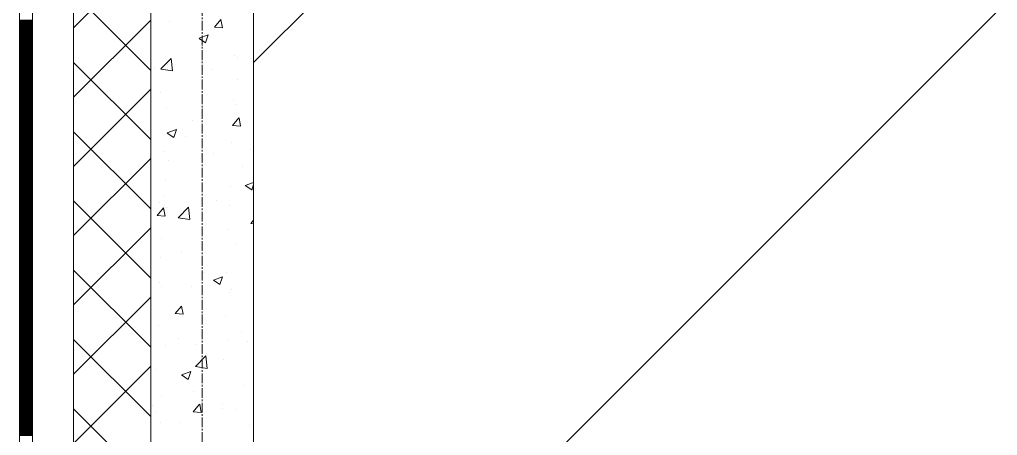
# Model space of a CAD drawing. Header units: millimetres. Extents: x 538266 to 1167394, y 114608 to 637157.
# Drawn here: x 828883 to 830785, y 177993 to 178802 of the extents above; entities that cross this region are included whole.
import ezdxf
from ezdxf.enums import TextEntityAlignment as Align

# ---------------------------------------------------------------- set-up
doc = ezdxf.new("R2010")
doc.units = ezdxf.units.MM
doc.linetypes.add('CENTER2', pattern=[28.575, 19.05, -3.175, 3.175, -3.175])
doc.linetypes.add('DASHED', pattern=[19.05, 12.7, -6.35])
doc.layers.get('Defpoints').update_dxf_attribs({"color": 140})
doc.layers.add('АР_Делит', color=120, linetype='Continuous', lineweight=0, plot=False)
for name, color, linetype, lineweight in [('АР_Стены ПЕНОблок', 52, 'Continuous', 20), ('АР_Тонкая', 254, 'Continuous', 5), ('АР_Утеплитель', 31, 'Continuous', 0), ('АР_Штриховка', 8, 'Continuous', 0)]:
    doc.layers.add(name, color=color, linetype=linetype, lineweight=lineweight)
doc.layers.add('РД_Оси_100', color=7, linetype='Continuous', lineweight=0, true_color=0x525252)
doc.layers.add('ФВ-5', color=7, linetype='Continuous')
doc.styles.add('style1', font='ARIALN.TTF')

# ---------------------------------------------------------------- blocks, each defined once
blk = doc.blocks.new('2_этаж')
at = {"layer": 'АР_Стены ПЕНОблок', "color": 18, "linetype": 'Continuous', "lineweight": 20, "true_color": 0x000000}
for p, q in [((672773.6, 213213.2), (672773.6, 137013.2)), ((672973.6, 137013.2), (672973.6, 213213.2))]:
    blk.add_line(p, q, dxfattribs=at)
at = {"layer": 'АР_Тонкая', "color": 18, "linetype": 'Continuous', "lineweight": 5, "true_color": 0x000000}
for p, q in [((672518.6, 213213.2), (672518.6, 137013.2)), ((672543.6, 213213.2), (672543.6, 137013.2)), ((672543.6, 137013.2), (672543.6, 213213.2)), ((672623.6, 137013.2), (672623.6, 213213.2))]:
    blk.add_line(p, q, dxfattribs=at)
at = {"layer": 'АР_Утеплитель', "color": 18, "linetype": 'Continuous', "lineweight": 0, "true_color": 0x000000}
for p, q in [((672623.6, 213213.2), (672623.6, 137013.2)), ((672773.6, 137013.2), (672773.6, 213213.2))]:
    blk.add_line(p, q, dxfattribs=at)
at = {"layer": 'АР_Штриховка', "color": 18, "linetype": 'Continuous', "lineweight": 0, "true_color": 0x000000}
for p, q in [((672623.6, 178785.6), (672773.6, 178935.6)), ((672773.6, 178703.1), (672623.6, 178853.1)), ((672518.6, 178801), (672543.6, 178801)), ((672518.6, 178800), (672543.6, 178800)), ((672518.6, 178799), (672543.6, 178799)), ((672518.6, 178798), (672543.6, 178798)), ((672623.6, 178650.9), (672773.6, 178800.9)), ((672809.9, 178798.5), (672809.9, 178798.5)), ((672897.7, 178787.1), (672910, 178801.7)), ((672913.1, 178785.9), (672910.2, 178801.8)), ((672518.6, 178797), (672543.6, 178797)), ((672518.6, 178796), (672543.6, 178796)), ((672518.6, 178795), (672543.6, 178795)), ((672518.6, 178794), (672543.6, 178794)), ((672518.6, 178793), (672543.6, 178793)), ((672518.6, 178792), (672543.6, 178792)), ((672518.6, 178791), (672543.6, 178791)), ((672518.6, 178790), (672543.6, 178790)), ((672518.6, 178789), (672543.6, 178789)), ((672518.6, 178788), (672543.6, 178788)), ((672518.6, 178787), (672543.6, 178787)), ((672518.6, 178786), (672543.6, 178786)), ((672518.6, 178785), (672543.6, 178785)), ((672518.6, 178784), (672543.6, 178784)), ((672518.6, 178783), (672543.6, 178783)), ((672518.6, 178782), (672543.6, 178782)), ((672518.6, 178781), (672543.6, 178781)), ((672518.6, 178780), (672543.6, 178780)), ((672518.6, 178779), (672543.6, 178779)), ((672897.7, 178787.1), (672912.9, 178785.8)), ((672518.6, 178778), (672543.6, 178778)), ((672518.6, 178777), (672543.6, 178777)), ((672518.6, 178776), (672543.6, 178776)), ((672518.6, 178775), (672543.6, 178775)), ((672518.6, 178774), (672543.6, 178774)), ((672518.6, 178773), (672543.6, 178773)), ((672518.6, 178772), (672543.6, 178772)), ((672518.6, 178771), (672543.6, 178771)), ((672518.6, 178770), (672543.6, 178770)), ((672518.6, 178769), (672543.6, 178769)), ((672518.6, 178768), (672543.6, 178768)), ((672518.6, 178767), (672543.6, 178767)), ((672518.6, 178766), (672543.6, 178766)), ((672518.6, 178765), (672543.6, 178765)), ((672518.6, 178764), (672543.6, 178764)), ((672518.6, 178763), (672543.6, 178763)), ((672518.6, 178762), (672543.6, 178762)), ((672518.6, 178761), (672543.6, 178761)), ((672518.6, 178760), (672543.6, 178760)), ((672867.6, 178765.5), (672885.4, 178772.3)), ((672867.6, 178765.3), (672880.2, 178756.8)), ((672880.2, 178756.8), (672885.4, 178772.1)), ((672518.6, 178759), (672543.6, 178759)), ((672518.6, 178758), (672543.6, 178758)), ((672518.6, 178757), (672543.6, 178757)), ((672518.6, 178756), (672543.6, 178756)), ((672518.6, 178755), (672543.6, 178755)), ((672518.6, 178754), (672543.6, 178754)), ((672518.6, 178753), (672543.6, 178753)), ((672518.6, 178752), (672543.6, 178752)), ((672518.6, 178751), (672543.6, 178751)), ((672518.6, 178750), (672543.6, 178750)), ((672518.6, 178749), (672543.6, 178749)), ((672518.6, 178748), (672543.6, 178748)), ((672518.6, 178747), (672543.6, 178747)), ((672518.6, 178746), (672543.6, 178746)), ((672518.6, 178745), (672543.6, 178745)), ((672518.6, 178744), (672543.6, 178744)), ((672518.6, 178743), (672543.6, 178743)), ((672518.6, 178742), (672543.6, 178742)), ((672518.6, 178741), (672543.6, 178741)), ((672518.6, 178740), (672543.6, 178740)), ((672518.6, 178739), (672543.6, 178739)), ((672518.6, 178738), (672543.6, 178738)), ((672518.6, 178737), (672543.6, 178737)), ((672518.6, 178736), (672543.6, 178736)), ((672518.6, 178735), (672543.6, 178735)), ((672518.6, 178734), (672543.6, 178734)), ((672518.6, 178733), (672543.6, 178733)), ((672518.6, 178732), (672543.6, 178732)), ((672518.6, 178731), (672543.6, 178731)), ((672518.6, 178730), (672543.6, 178730)), ((672518.6, 178729), (672543.6, 178729)), ((672518.6, 178728), (672543.6, 178728)), ((672518.6, 178727), (672543.6, 178727)), ((672518.6, 178726), (672543.6, 178726)), ((672518.6, 178725), (672543.6, 178725)), ((672518.6, 178724), (672543.6, 178724)), ((672518.6, 178723), (672543.6, 178723)), ((672518.6, 178722), (672543.6, 178722)), ((672793.5, 178705.7), (672813.3, 178726.4)), ((672816.1, 178702.2), (672813.3, 178726.4)), ((672937.3, 178731.8), (672937.3, 178731.8)), ((672941.7, 178728.7), (672941.7, 178728.7)), ((672518.6, 178721), (672543.6, 178721)), ((672518.6, 178720), (672543.6, 178720)), ((672518.6, 178719), (672543.6, 178719)), ((672518.6, 178718), (672543.6, 178718)), ((672518.6, 178717), (672543.6, 178717)), ((672518.6, 178716), (672543.6, 178716)), ((672518.6, 178715), (672543.6, 178715)), ((672518.6, 178714), (672543.6, 178714)), ((672518.6, 178713), (672543.6, 178713)), ((672518.6, 178712), (672543.6, 178712)), ((672518.6, 178711), (672543.6, 178711)), ((672518.6, 178710), (672543.6, 178710)), ((672518.6, 178709), (672543.6, 178709)), ((672518.6, 178708), (672543.6, 178708)), ((672518.6, 178707), (672543.6, 178707)), ((672518.6, 178706), (672543.6, 178706)), ((672518.6, 178705), (672543.6, 178705)), ((672518.6, 178704), (672543.6, 178704)), ((672518.6, 178703), (672543.6, 178703)), ((672773.6, 178568.4), (672623.6, 178718.4)), ((672781.3, 178707.6), (672781.3, 178707.6)), ((672793.5, 178705.6), (672816.1, 178702.1)), ((672806.9, 178713.9), (672806.9, 178713.9)), ((672891.1, 178704.8), (672891.1, 178704.8)), ((672518.6, 178702), (672543.6, 178702)), ((672518.6, 178701), (672543.6, 178701)), ((672518.6, 178700), (672543.6, 178700)), ((672518.6, 178699), (672543.6, 178699)), ((672518.6, 178698), (672543.6, 178698)), ((672518.6, 178697), (672543.6, 178697)), ((672518.6, 178696), (672543.6, 178696)), ((672518.6, 178695), (672543.6, 178695)), ((672518.6, 178694), (672543.6, 178694)), ((672518.6, 178693), (672543.6, 178693)), ((672518.6, 178692), (672543.6, 178692)), ((672518.6, 178691), (672543.6, 178691)), ((672518.6, 178690), (672543.6, 178690)), ((672518.6, 178689), (672543.6, 178689)), ((672518.6, 178688), (672543.6, 178688)), ((672518.6, 178687), (672543.6, 178687)), ((672518.6, 178686), (672543.6, 178686)), ((672518.6, 178685), (672543.6, 178685)), ((672518.6, 178684), (672543.6, 178684)), ((672941.7, 178685.9), (672941.7, 178685.9)), ((672518.6, 178683), (672543.6, 178683)), ((672518.6, 178682), (672543.6, 178682)), ((672518.6, 178681), (672543.6, 178681)), ((672518.6, 178680), (672543.6, 178680)), ((672518.6, 178679), (672543.6, 178679)), ((672518.6, 178678), (672543.6, 178678)), ((672518.6, 178677), (672543.6, 178677)), ((672518.6, 178676), (672543.6, 178676)), ((672518.6, 178675), (672543.6, 178675)), ((672518.6, 178674), (672543.6, 178674)), ((672518.6, 178673), (672543.6, 178673)), ((672518.6, 178672), (672543.6, 178672)), ((672518.6, 178671), (672543.6, 178671)), ((672518.6, 178670), (672543.6, 178670)), ((672518.6, 178669), (672543.6, 178669)), ((672518.6, 178668), (672543.6, 178668)), ((672518.6, 178667), (672543.6, 178667)), ((672518.6, 178666), (672543.6, 178666)), ((672518.6, 178665), (672543.6, 178665)), ((672623.6, 178516.2), (672773.6, 178666.2)), ((672518.6, 178664), (672543.6, 178664)), ((672518.6, 178663), (672543.6, 178663)), ((672518.6, 178662), (672543.6, 178662)), ((672518.6, 178661), (672543.6, 178661)), ((672518.6, 178660), (672543.6, 178660)), ((672518.6, 178659), (672543.6, 178659)), ((672518.6, 178658), (672543.6, 178658)), ((672518.6, 178657), (672543.6, 178657)), ((672518.6, 178656), (672543.6, 178656)), ((672518.6, 178655), (672543.6, 178655)), ((672518.6, 178654), (672543.6, 178654)), ((672518.6, 178653), (672543.6, 178653)), ((672518.6, 178652), (672543.6, 178652)), ((672518.6, 178651), (672543.6, 178651)), ((672518.6, 178650), (672543.6, 178650)), ((672518.6, 178649), (672543.6, 178649)), ((672518.6, 178648), (672543.6, 178648)), ((672518.6, 178647), (672543.6, 178647)), ((672518.6, 178646), (672543.6, 178646)), ((672793.6, 178660.5), (672793.6, 178660.5)), ((672934.2, 178647.3), (672934.2, 178647.3)), ((672518.6, 178645), (672543.6, 178645)), ((672518.6, 178644), (672543.6, 178644)), ((672518.6, 178643), (672543.6, 178643)), ((672518.6, 178642), (672543.6, 178642)), ((672518.6, 178641), (672543.6, 178641)), ((672518.6, 178640), (672543.6, 178640)), ((672518.6, 178639), (672543.6, 178639)), ((672518.6, 178638), (672543.6, 178638)), ((672518.6, 178637), (672543.6, 178637)), ((672518.6, 178636), (672543.6, 178636)), ((672518.6, 178635), (672543.6, 178635)), ((672518.6, 178634), (672543.6, 178634)), ((672518.6, 178633), (672543.6, 178633)), ((672518.6, 178632), (672543.6, 178632)), ((672518.6, 178631), (672543.6, 178631)), ((672518.6, 178630), (672543.6, 178630)), ((672518.6, 178629), (672543.6, 178629)), ((672518.6, 178628), (672543.6, 178628)), ((672518.6, 178627), (672543.6, 178627)), ((672803.8, 178629.4), (672803.8, 178629.4)), ((672874.9, 178628.5), (672874.9, 178628.5)), ((672938.5, 178636.9), (672938.5, 178636.9)), ((672518.6, 178626), (672543.6, 178626)), ((672518.6, 178625), (672543.6, 178625)), ((672518.6, 178624), (672543.6, 178624)), ((672518.6, 178623), (672543.6, 178623)), ((672518.6, 178622), (672543.6, 178622)), ((672518.6, 178621), (672543.6, 178621)), ((672518.6, 178620), (672543.6, 178620)), ((672518.6, 178619), (672543.6, 178619)), ((672518.6, 178618), (672543.6, 178618)), ((672518.6, 178617), (672543.6, 178617)), ((672518.6, 178616), (672543.6, 178616)), ((672518.6, 178615), (672543.6, 178615)), ((672518.6, 178614), (672543.6, 178614)), ((672518.6, 178613), (672543.6, 178613)), ((672518.6, 178612), (672543.6, 178612)), ((672518.6, 178611), (672543.6, 178611)), ((672518.6, 178610), (672543.6, 178610)), ((672518.6, 178609), (672543.6, 178609)), ((672518.6, 178608), (672543.6, 178608)), ((672933, 178596.1), (672945.2, 178610.7)), ((672948.4, 178594.8), (672945.5, 178610.7)), ((672518.6, 178607), (672543.6, 178607)), ((672518.6, 178606), (672543.6, 178606)), ((672518.6, 178605), (672543.6, 178605)), ((672518.6, 178604), (672543.6, 178604)), ((672518.6, 178603), (672543.6, 178603)), ((672518.6, 178602), (672543.6, 178602)), ((672518.6, 178601), (672543.6, 178601)), ((672518.6, 178600), (672543.6, 178600)), ((672518.6, 178599), (672543.6, 178599)), ((672518.6, 178598), (672543.6, 178598)), ((672518.6, 178597), (672543.6, 178597)), ((672518.6, 178596), (672543.6, 178596)), ((672518.6, 178595), (672543.6, 178595)), ((672518.6, 178594), (672543.6, 178594)), ((672518.6, 178593), (672543.6, 178593)), ((672518.6, 178592), (672543.6, 178592)), ((672518.6, 178591), (672543.6, 178591)), ((672518.6, 178590), (672543.6, 178590)), ((672518.6, 178589), (672543.6, 178589)), ((672805.8, 178581.3), (672823.6, 178588.1)), ((672854.4, 178604.7), (672854.4, 178604.7)), ((672933, 178596.1), (672948.2, 178594.8)), ((672518.6, 178588), (672543.6, 178588)), ((672518.6, 178587), (672543.6, 178587)), ((672518.6, 178586), (672543.6, 178586)), ((672518.6, 178585), (672543.6, 178585)), ((672518.6, 178584), (672543.6, 178584)), ((672518.6, 178583), (672543.6, 178583)), ((672518.6, 178582), (672543.6, 178582)), ((672518.6, 178581), (672543.6, 178581)), ((672518.6, 178580), (672543.6, 178580)), ((672518.6, 178579), (672543.6, 178579)), ((672518.6, 178578), (672543.6, 178578)), ((672518.6, 178577), (672543.6, 178577)), ((672518.6, 178576), (672543.6, 178576)), ((672518.6, 178575), (672543.6, 178575)), ((672518.6, 178574), (672543.6, 178574)), ((672518.6, 178573), (672543.6, 178573)), ((672518.6, 178572), (672543.6, 178572)), ((672518.6, 178571), (672543.6, 178571)), ((672518.6, 178570), (672543.6, 178570)), ((672773.6, 178433.7), (672623.6, 178583.7)), ((672805.8, 178581.1), (672818.4, 178572.6)), ((672818.4, 178572.6), (672823.6, 178588)), ((672841.6, 178575), (672841.6, 178575)), ((672518.6, 178569), (672543.6, 178569)), ((672518.6, 178568), (672543.6, 178568)), ((672518.6, 178567), (672543.6, 178567)), ((672518.6, 178566), (672543.6, 178566)), ((672518.6, 178565), (672543.6, 178565)), ((672518.6, 178564), (672543.6, 178564)), ((672518.6, 178563), (672543.6, 178563)), ((672518.6, 178562), (672543.6, 178562)), ((672518.6, 178561), (672543.6, 178561)), ((672518.6, 178560), (672543.6, 178560)), ((672518.6, 178559), (672543.6, 178559)), ((672518.6, 178558), (672543.6, 178558)), ((672518.6, 178557), (672543.6, 178557)), ((672518.6, 178556), (672543.6, 178556)), ((672518.6, 178555), (672543.6, 178555)), ((672518.6, 178554), (672543.6, 178554)), ((672518.6, 178553), (672543.6, 178553)), ((672518.6, 178552), (672543.6, 178552)), ((672518.6, 178551), (672543.6, 178551)), ((672931.1, 178562.7), (672931.1, 178562.7)), ((672518.6, 178550), (672543.6, 178550)), ((672518.6, 178549), (672543.6, 178549)), ((672518.6, 178548), (672543.6, 178548)), ((672518.6, 178547), (672543.6, 178547)), ((672518.6, 178546), (672543.6, 178546)), ((672518.6, 178545), (672543.6, 178545)), ((672518.6, 178544), (672543.6, 178544)), ((672518.6, 178543), (672543.6, 178543)), ((672518.6, 178542), (672543.6, 178542)), ((672518.6, 178541), (672543.6, 178541)), ((672518.6, 178540), (672543.6, 178540)), ((672518.6, 178539), (672543.6, 178539)), ((672518.6, 178538), (672543.6, 178538)), ((672518.6, 178537), (672543.6, 178537)), ((672518.6, 178536), (672543.6, 178536)), ((672518.6, 178535), (672543.6, 178535)), ((672518.6, 178534), (672543.6, 178534)), ((672518.6, 178533), (672543.6, 178533)), ((672518.6, 178532), (672543.6, 178532)), ((672518.6, 178531), (672543.6, 178531)), ((672623.6, 178381.5), (672773.6, 178531.5)), ((672800.7, 178544.8), (672800.7, 178544.8)), ((672871.7, 178536.7), (672871.7, 178536.7)), ((672895.2, 178540.9), (672895.2, 178540.9)), ((672967.9, 178549.4), (672967.9, 178549.4)), ((672518.6, 178530), (672543.6, 178530)), ((672518.6, 178529), (672543.6, 178529)), ((672518.6, 178528), (672543.6, 178528)), ((672518.6, 178527), (672543.6, 178527)), ((672518.6, 178526), (672543.6, 178526)), ((672518.6, 178525), (672543.6, 178525)), ((672518.6, 178524), (672543.6, 178524)), ((672518.6, 178523), (672543.6, 178523)), ((672518.6, 178522), (672543.6, 178522)), ((672518.6, 178521), (672543.6, 178521)), ((672518.6, 178520), (672543.6, 178520)), ((672518.6, 178519), (672543.6, 178519)), ((672518.6, 178518), (672543.6, 178518)), ((672518.6, 178517), (672543.6, 178517)), ((672518.6, 178516), (672543.6, 178516)), ((672518.6, 178515), (672543.6, 178515)), ((672518.6, 178514), (672543.6, 178514)), ((672518.6, 178513), (672543.6, 178513)), ((672518.6, 178512), (672543.6, 178512)), ((672808.1, 178528.3), (672808.1, 178528.3)), ((672951.4, 178515.8), (672951.4, 178515.8)), ((672518.6, 178511), (672543.6, 178511)), ((672518.6, 178510), (672543.6, 178510)), ((672518.6, 178509), (672543.6, 178509)), ((672518.6, 178508), (672543.6, 178508)), ((672518.6, 178507), (672543.6, 178507)), ((672518.6, 178506), (672543.6, 178506)), ((672518.6, 178505), (672543.6, 178505)), ((672518.6, 178504), (672543.6, 178504)), ((672518.6, 178503), (672543.6, 178503)), ((672518.6, 178502), (672543.6, 178502)), ((672518.6, 178501), (672543.6, 178501)), ((672518.6, 178500), (672543.6, 178500)), ((672518.6, 178499), (672543.6, 178499)), ((672518.6, 178498), (672543.6, 178498)), ((672518.6, 178497), (672543.6, 178497)), ((672518.6, 178496), (672543.6, 178496)), ((672518.6, 178495), (672543.6, 178495)), ((672518.6, 178494), (672543.6, 178494)), ((672518.6, 178493), (672543.6, 178493)), ((672518.6, 178492), (672543.6, 178492)), ((672518.6, 178491), (672543.6, 178491)), ((672518.6, 178490), (672543.6, 178490)), ((672518.6, 178489), (672543.6, 178489)), ((672518.6, 178488), (672543.6, 178488)), ((672518.6, 178487), (672543.6, 178487)), ((672518.6, 178486), (672543.6, 178486)), ((672518.6, 178485), (672543.6, 178485)), ((672518.6, 178484), (672543.6, 178484)), ((672518.6, 178483), (672543.6, 178483)), ((672518.6, 178482), (672543.6, 178482)), ((672518.6, 178481), (672543.6, 178481)), ((672518.6, 178480), (672543.6, 178480)), ((672518.6, 178479), (672543.6, 178479)), ((672518.6, 178478), (672543.6, 178478)), ((672518.6, 178477), (672543.6, 178477)), ((672518.6, 178476), (672543.6, 178476)), ((672518.6, 178475), (672543.6, 178475)), ((672518.6, 178474), (672543.6, 178474)), ((672803.3, 178490.4), (672803.3, 178490.4)), ((672928, 178478.1), (672928, 178478.1)), ((672957.4, 178478.9), (672970, 178470.4)), ((672957.5, 178479), (672973.6, 178485.2)), ((672970, 178470.3), (672973.6, 178480.9)), ((672518.6, 178473), (672543.6, 178473)), ((672518.6, 178472), (672543.6, 178472)), ((672518.6, 178471), (672543.6, 178471)), ((672518.6, 178470), (672543.6, 178470)), ((672518.6, 178469), (672543.6, 178469)), ((672518.6, 178468), (672543.6, 178468)), ((672518.6, 178467), (672543.6, 178467)), ((672518.6, 178466), (672543.6, 178466)), ((672518.6, 178465), (672543.6, 178465)), ((672518.6, 178464), (672543.6, 178464)), ((672518.6, 178463), (672543.6, 178463)), ((672518.6, 178462), (672543.6, 178462)), ((672518.6, 178461), (672543.6, 178461)), ((672518.6, 178460), (672543.6, 178460)), ((672518.6, 178459), (672543.6, 178459)), ((672518.6, 178458), (672543.6, 178458)), ((672518.6, 178457), (672543.6, 178457)), ((672518.6, 178456), (672543.6, 178456)), ((672518.6, 178455), (672543.6, 178455)), ((672797.6, 178460.3), (672797.6, 178460.3)), ((672518.6, 178454), (672543.6, 178454)), ((672518.6, 178453), (672543.6, 178453)), ((672518.6, 178452), (672543.6, 178452)), ((672518.6, 178451), (672543.6, 178451)), ((672518.6, 178450), (672543.6, 178450)), ((672518.6, 178449), (672543.6, 178449)), ((672518.6, 178448), (672543.6, 178448)), ((672518.6, 178447), (672543.6, 178447)), ((672518.6, 178446), (672543.6, 178446)), ((672518.6, 178445), (672543.6, 178445)), ((672518.6, 178444), (672543.6, 178444)), ((672518.6, 178443), (672543.6, 178443)), ((672518.6, 178442), (672543.6, 178442)), ((672518.6, 178441), (672543.6, 178441)), ((672518.6, 178440), (672543.6, 178440)), ((672518.6, 178439), (672543.6, 178439)), ((672518.6, 178438), (672543.6, 178438)), ((672518.6, 178437), (672543.6, 178437)), ((672518.6, 178436), (672543.6, 178436)), ((672773.6, 178299), (672623.6, 178449)), ((672791.1, 178445.9), (672791.1, 178445.9)), ((672804.9, 178436.5), (672804.9, 178436.5)), ((672827.2, 178416.3), (672846.9, 178436.9)), ((672849.8, 178412.8), (672847, 178436.9)), ((672901.1, 178449.2), (672901.1, 178449.2)), ((672926.7, 178440.2), (672926.7, 178440.2)), ((672518.6, 178435), (672543.6, 178435)), ((672518.6, 178434), (672543.6, 178434)), ((672518.6, 178433), (672543.6, 178433)), ((672518.6, 178432), (672543.6, 178432)), ((672518.6, 178431), (672543.6, 178431)), ((672518.6, 178430), (672543.6, 178430)), ((672518.6, 178429), (672543.6, 178429)), ((672518.6, 178428), (672543.6, 178428)), ((672518.6, 178427), (672543.6, 178427)), ((672518.6, 178426), (672543.6, 178426)), ((672518.6, 178425), (672543.6, 178425)), ((672518.6, 178424), (672543.6, 178424)), ((672518.6, 178423), (672543.6, 178423)), ((672518.6, 178422), (672543.6, 178422)), ((672518.6, 178421), (672543.6, 178421)), ((672518.6, 178420), (672543.6, 178420)), ((672518.6, 178419), (672543.6, 178419)), ((672518.6, 178418), (672543.6, 178418)), ((672518.6, 178417), (672543.6, 178417)), ((672786, 178421), (672798.3, 178435.6)), ((672786, 178421), (672801.2, 178419.6)), ((672801.5, 178419.7), (672798.5, 178435.6)), ((672518.6, 178416), (672543.6, 178416)), ((672518.6, 178415), (672543.6, 178415)), ((672518.6, 178414), (672543.6, 178414)), ((672518.6, 178413), (672543.6, 178413)), ((672518.6, 178412), (672543.6, 178412)), ((672518.6, 178411), (672543.6, 178411)), ((672518.6, 178410), (672543.6, 178410)), ((672518.6, 178409), (672543.6, 178409)), ((672518.6, 178408), (672543.6, 178408)), ((672518.6, 178407), (672543.6, 178407)), ((672518.6, 178406), (672543.6, 178406)), ((672518.6, 178405), (672543.6, 178405)), ((672518.6, 178404), (672543.6, 178404)), ((672518.6, 178403), (672543.6, 178403)), ((672518.6, 178402), (672543.6, 178402)), ((672518.6, 178401), (672543.6, 178401)), ((672518.6, 178400), (672543.6, 178400)), ((672518.6, 178399), (672543.6, 178399)), ((672518.6, 178398), (672543.6, 178398)), ((672827.2, 178416.2), (672849.8, 178412.7)), ((672968.2, 178405), (672973.6, 178411.4)), ((672968.2, 178405), (672973.6, 178404.6)), ((672518.6, 178397), (672543.6, 178397)), ((672518.6, 178396), (672543.6, 178396)), ((672518.6, 178395), (672543.6, 178395)), ((672518.6, 178394), (672543.6, 178394)), ((672518.6, 178393), (672543.6, 178393)), ((672518.6, 178392), (672543.6, 178392)), ((672518.6, 178391), (672543.6, 178391)), ((672518.6, 178390), (672543.6, 178390)), ((672518.6, 178389), (672543.6, 178389)), ((672518.6, 178388), (672543.6, 178388)), ((672518.6, 178387), (672543.6, 178387)), ((672518.6, 178386), (672543.6, 178386)), ((672518.6, 178385), (672543.6, 178385)), ((672518.6, 178384), (672543.6, 178384)), ((672518.6, 178383), (672543.6, 178383)), ((672518.6, 178382), (672543.6, 178382)), ((672518.6, 178381), (672543.6, 178381)), ((672518.6, 178380), (672543.6, 178380)), ((672518.6, 178379), (672543.6, 178379)), ((672623.6, 178246.8), (672773.6, 178396.8)), ((672924.9, 178393.6), (672924.9, 178393.6)), ((672518.6, 178378), (672543.6, 178378)), ((672518.6, 178377), (672543.6, 178377)), ((672518.6, 178376), (672543.6, 178376)), ((672518.6, 178375), (672543.6, 178375)), ((672518.6, 178374), (672543.6, 178374)), ((672518.6, 178373), (672543.6, 178373)), ((672518.6, 178372), (672543.6, 178372)), ((672518.6, 178371), (672543.6, 178371)), ((672518.6, 178370), (672543.6, 178370)), ((672518.6, 178369), (672543.6, 178369)), ((672518.6, 178368), (672543.6, 178368)), ((672518.6, 178367), (672543.6, 178367)), ((672518.6, 178366), (672543.6, 178366)), ((672518.6, 178365), (672543.6, 178365)), ((672518.6, 178364), (672543.6, 178364)), ((672518.6, 178363), (672543.6, 178363)), ((672518.6, 178362), (672543.6, 178362)), ((672518.6, 178361), (672543.6, 178361)), ((672518.6, 178360), (672543.6, 178360)), ((672794.5, 178375.7), (672794.5, 178375.7)), ((672941, 178364.2), (672941, 178364.2)), ((672518.6, 178359), (672543.6, 178359)), ((672518.6, 178358), (672543.6, 178358)), ((672518.6, 178357), (672543.6, 178357)), ((672518.6, 178356), (672543.6, 178356)), ((672518.6, 178355), (672543.6, 178355)), ((672518.6, 178354), (672543.6, 178354)), ((672518.6, 178353), (672543.6, 178353)), ((672518.6, 178352), (672543.6, 178352)), ((672518.6, 178351), (672543.6, 178351)), ((672518.6, 178350), (672543.6, 178350)), ((672518.6, 178349), (672543.6, 178349)), ((672518.6, 178348), (672543.6, 178348)), ((672518.6, 178347), (672543.6, 178347)), ((672518.6, 178346), (672543.6, 178346)), ((672518.6, 178345), (672543.6, 178345)), ((672518.6, 178344), (672543.6, 178344)), ((672518.6, 178343), (672543.6, 178343)), ((672518.6, 178342), (672543.6, 178342)), ((672518.6, 178341), (672543.6, 178341)), ((672834.2, 178349), (672834.2, 178349)), ((672518.6, 178340), (672543.6, 178340)), ((672518.6, 178339), (672543.6, 178339)), ((672518.6, 178338), (672543.6, 178338)), ((672518.6, 178337), (672543.6, 178337)), ((672518.6, 178336), (672543.6, 178336)), ((672518.6, 178335), (672543.6, 178335)), ((672518.6, 178334), (672543.6, 178334)), ((672518.6, 178333), (672543.6, 178333)), ((672518.6, 178332), (672543.6, 178332)), ((672518.6, 178331), (672543.6, 178331)), ((672518.6, 178330), (672543.6, 178330)), ((672518.6, 178329), (672543.6, 178329)), ((672518.6, 178328), (672543.6, 178328)), ((672518.6, 178327), (672543.6, 178327)), ((672518.6, 178326), (672543.6, 178326)), ((672518.6, 178325), (672543.6, 178325)), ((672518.6, 178324), (672543.6, 178324)), ((672518.6, 178323), (672543.6, 178323)), ((672518.6, 178322), (672543.6, 178322)), ((672792.8, 178338.8), (672792.8, 178338.8)), ((672518.6, 178321), (672543.6, 178321)), ((672518.6, 178320), (672543.6, 178320)), ((672518.6, 178319), (672543.6, 178319)), ((672518.6, 178318), (672543.6, 178318)), ((672518.6, 178317), (672543.6, 178317)), ((672518.6, 178316), (672543.6, 178316)), ((672518.6, 178315), (672543.6, 178315)), ((672518.6, 178314), (672543.6, 178314)), ((672518.6, 178313), (672543.6, 178313)), ((672518.6, 178312), (672543.6, 178312)), ((672518.6, 178311), (672543.6, 178311)), ((672518.6, 178310), (672543.6, 178310)), ((672518.6, 178309), (672543.6, 178309)), ((672518.6, 178308), (672543.6, 178308)), ((672518.6, 178307), (672543.6, 178307)), ((672518.6, 178306), (672543.6, 178306)), ((672518.6, 178305), (672543.6, 178305)), ((672518.6, 178304), (672543.6, 178304)), ((672518.6, 178303), (672543.6, 178303)), ((672773.6, 178164.3), (672623.6, 178314.3)), ((672877.2, 178310.4), (672877.2, 178310.4)), ((672921.8, 178309), (672921.8, 178309)), ((672518.6, 178302), (672543.6, 178302)), ((672518.6, 178301), (672543.6, 178301)), ((672518.6, 178300), (672543.6, 178300)), ((672518.6, 178299), (672543.6, 178299)), ((672518.6, 178298), (672543.6, 178298)), ((672518.6, 178297), (672543.6, 178297)), ((672518.6, 178296), (672543.6, 178296)), ((672518.6, 178295), (672543.6, 178295)), ((672518.6, 178294), (672543.6, 178294)), ((672518.6, 178293), (672543.6, 178293)), ((672518.6, 178292), (672543.6, 178292)), ((672518.6, 178291), (672543.6, 178291)), ((672518.6, 178290), (672543.6, 178290)), ((672518.6, 178289), (672543.6, 178289)), ((672518.6, 178288), (672543.6, 178288)), ((672518.6, 178287), (672543.6, 178287)), ((672518.6, 178286), (672543.6, 178286)), ((672518.6, 178285), (672543.6, 178285)), ((672518.6, 178284), (672543.6, 178284)), ((672791.4, 178291.2), (672791.4, 178291.2)), ((672895.6, 178294.7), (672908.2, 178286.2)), ((672895.7, 178294.8), (672913.4, 178301.7)), ((672908.2, 178286.2), (672913.4, 178301.5)), ((672518.6, 178283), (672543.6, 178283)), ((672518.6, 178282), (672543.6, 178282)), ((672518.6, 178281), (672543.6, 178281)), ((672518.6, 178280), (672543.6, 178280)), ((672518.6, 178279), (672543.6, 178279)), ((672518.6, 178278), (672543.6, 178278)), ((672518.6, 178277), (672543.6, 178277)), ((672518.6, 178276), (672543.6, 178276)), ((672518.6, 178275), (672543.6, 178275)), ((672518.6, 178274), (672543.6, 178274)), ((672518.6, 178273), (672543.6, 178273)), ((672518.6, 178272), (672543.6, 178272)), ((672518.6, 178271), (672543.6, 178271)), ((672518.6, 178270), (672543.6, 178270)), ((672518.6, 178269), (672543.6, 178269)), ((672518.6, 178268), (672543.6, 178268)), ((672518.6, 178267), (672543.6, 178267)), ((672518.6, 178266), (672543.6, 178266)), ((672518.6, 178265), (672543.6, 178265)), ((672795.2, 178282), (672795.2, 178282)), ((672853.7, 178283), (672853.7, 178283)), ((672927.8, 178270), (672927.8, 178270)), ((672930.8, 178276.3), (672930.8, 178276.3)), ((672518.6, 178264), (672543.6, 178264)), ((672518.6, 178263), (672543.6, 178263)), ((672518.6, 178262), (672543.6, 178262)), ((672518.6, 178261), (672543.6, 178261)), ((672518.6, 178260), (672543.6, 178260)), ((672518.6, 178259), (672543.6, 178259)), ((672518.6, 178258), (672543.6, 178258)), ((672518.6, 178257), (672543.6, 178257)), ((672518.6, 178256), (672543.6, 178256)), ((672518.6, 178255), (672543.6, 178255)), ((672518.6, 178254), (672543.6, 178254)), ((672518.6, 178253), (672543.6, 178253)), ((672518.6, 178252), (672543.6, 178252)), ((672518.6, 178251), (672543.6, 178251)), ((672518.6, 178250), (672543.6, 178250)), ((672518.6, 178249), (672543.6, 178249)), ((672518.6, 178248), (672543.6, 178248)), ((672518.6, 178247), (672543.6, 178247)), ((672518.6, 178246), (672543.6, 178246)), ((672623.6, 178112.1), (672773.6, 178262.1)), ((672518.6, 178245), (672543.6, 178245)), ((672518.6, 178244), (672543.6, 178244)), ((672518.6, 178243), (672543.6, 178243)), ((672518.6, 178242), (672543.6, 178242)), ((672518.6, 178241), (672543.6, 178241)), ((672518.6, 178240), (672543.6, 178240)), ((672518.6, 178239), (672543.6, 178239)), ((672518.6, 178238), (672543.6, 178238)), ((672518.6, 178237), (672543.6, 178237)), ((672518.6, 178236), (672543.6, 178236)), ((672518.6, 178235), (672543.6, 178235)), ((672518.6, 178234), (672543.6, 178234)), ((672518.6, 178233), (672543.6, 178233)), ((672518.6, 178232), (672543.6, 178232)), ((672518.6, 178231), (672543.6, 178231)), ((672518.6, 178230), (672543.6, 178230)), ((672518.6, 178229), (672543.6, 178229)), ((672518.6, 178228), (672543.6, 178228)), ((672518.6, 178227), (672543.6, 178227)), ((672821.3, 178229.9), (672833.5, 178244.5)), ((672821.3, 178229.9), (672836.5, 178228.6)), ((672836.7, 178228.6), (672833.8, 178244.5)), ((672518.6, 178226), (672543.6, 178226)), ((672518.6, 178225), (672543.6, 178225)), ((672518.6, 178224), (672543.6, 178224)), ((672518.6, 178223), (672543.6, 178223)), ((672518.6, 178222), (672543.6, 178222)), ((672518.6, 178221), (672543.6, 178221)), ((672518.6, 178220), (672543.6, 178220)), ((672518.6, 178219), (672543.6, 178219)), ((672518.6, 178218), (672543.6, 178218)), ((672518.6, 178217), (672543.6, 178217)), ((672518.6, 178216), (672543.6, 178216)), ((672518.6, 178215), (672543.6, 178215)), ((672518.6, 178214), (672543.6, 178214)), ((672518.6, 178213), (672543.6, 178213)), ((672518.6, 178212), (672543.6, 178212)), ((672518.6, 178211), (672543.6, 178211)), ((672518.6, 178210), (672543.6, 178210)), ((672518.6, 178209), (672543.6, 178209)), ((672518.6, 178208), (672543.6, 178208)), ((672918.7, 178224.5), (672918.7, 178224.5)), ((672518.6, 178207), (672543.6, 178207)), ((672518.6, 178206), (672543.6, 178206)), ((672518.6, 178205), (672543.6, 178205)), ((672518.6, 178204), (672543.6, 178204)), ((672518.6, 178203), (672543.6, 178203)), ((672518.6, 178202), (672543.6, 178202)), ((672518.6, 178201), (672543.6, 178201)), ((672518.6, 178200), (672543.6, 178200)), ((672518.6, 178199), (672543.6, 178199)), ((672518.6, 178198), (672543.6, 178198)), ((672518.6, 178197), (672543.6, 178197)), ((672518.6, 178196), (672543.6, 178196)), ((672518.6, 178195), (672543.6, 178195)), ((672518.6, 178194), (672543.6, 178194)), ((672518.6, 178193), (672543.6, 178193)), ((672518.6, 178192), (672543.6, 178192)), ((672518.6, 178191), (672543.6, 178191)), ((672518.6, 178190), (672543.6, 178190)), ((672518.6, 178189), (672543.6, 178189)), ((672788.3, 178206.6), (672788.3, 178206.6)), ((672950.7, 178194.2), (672950.7, 178194.2)), ((672518.6, 178188), (672543.6, 178188)), ((672518.6, 178187), (672543.6, 178187)), ((672518.6, 178186), (672543.6, 178186)), ((672518.6, 178185), (672543.6, 178185)), ((672518.6, 178184), (672543.6, 178184)), ((672518.6, 178183), (672543.6, 178183)), ((672518.6, 178182), (672543.6, 178182)), ((672518.6, 178181), (672543.6, 178181)), ((672518.6, 178180), (672543.6, 178180)), ((672518.6, 178179), (672543.6, 178179)), ((672518.6, 178178), (672543.6, 178178)), ((672518.6, 178177), (672543.6, 178177)), ((672518.6, 178176), (672543.6, 178176)), ((672518.6, 178175), (672543.6, 178175)), ((672518.6, 178174), (672543.6, 178174)), ((672518.6, 178173), (672543.6, 178173)), ((672518.6, 178172), (672543.6, 178172)), ((672518.6, 178171), (672543.6, 178171)), ((672518.6, 178170), (672543.6, 178170)), ((672773.6, 178029.5), (672623.6, 178179.5)), ((672826.7, 178181.3), (672826.7, 178181.3)), ((672861, 178169.8), (672861, 178169.8)), ((672924.6, 178178.1), (672924.6, 178178.1)), ((672962.3, 178175.6), (672962.3, 178175.6)), ((672518.6, 178169), (672543.6, 178169)), ((672518.6, 178168), (672543.6, 178168)), ((672518.6, 178167), (672543.6, 178167)), ((672518.6, 178166), (672543.6, 178166)), ((672518.6, 178165), (672543.6, 178165)), ((672518.6, 178164), (672543.6, 178164)), ((672518.6, 178163), (672543.6, 178163)), ((672518.6, 178162), (672543.6, 178162)), ((672518.6, 178161), (672543.6, 178161)), ((672518.6, 178160), (672543.6, 178160)), ((672518.6, 178159), (672543.6, 178159)), ((672518.6, 178158), (672543.6, 178158)), ((672518.6, 178157), (672543.6, 178157)), ((672518.6, 178156), (672543.6, 178156)), ((672518.6, 178155), (672543.6, 178155)), ((672518.6, 178154), (672543.6, 178154)), ((672518.6, 178153), (672543.6, 178153)), ((672518.6, 178152), (672543.6, 178152)), ((672518.6, 178151), (672543.6, 178151)), ((672802.6, 178168.7), (672802.6, 178168.7)), ((672518.6, 178150), (672543.6, 178150)), ((672518.6, 178149), (672543.6, 178149)), ((672518.6, 178148), (672543.6, 178148)), ((672518.6, 178147), (672543.6, 178147)), ((672518.6, 178146), (672543.6, 178146)), ((672518.6, 178145), (672543.6, 178145)), ((672518.6, 178144), (672543.6, 178144)), ((672518.6, 178143), (672543.6, 178143)), ((672518.6, 178142), (672543.6, 178142)), ((672518.6, 178141), (672543.6, 178141)), ((672518.6, 178140), (672543.6, 178140)), ((672518.6, 178139), (672543.6, 178139)), ((672518.6, 178138), (672543.6, 178138)), ((672518.6, 178137), (672543.6, 178137)), ((672518.6, 178136), (672543.6, 178136)), ((672518.6, 178135), (672543.6, 178135)), ((672518.6, 178134), (672543.6, 178134)), ((672518.6, 178133), (672543.6, 178133)), ((672518.6, 178132), (672543.6, 178132)), ((672860.8, 178126.8), (672880.6, 178147.4)), ((672883.5, 178123.3), (672880.7, 178147.4)), ((672915.7, 178139.9), (672915.7, 178139.9)), ((672518.6, 178131), (672543.6, 178131)), ((672518.6, 178130), (672543.6, 178130)), ((672518.6, 178129), (672543.6, 178129)), ((672518.6, 178128), (672543.6, 178128)), ((672518.6, 178127), (672543.6, 178127)), ((672518.6, 178126), (672543.6, 178126)), ((672518.6, 178125), (672543.6, 178125)), ((672518.6, 178124), (672543.6, 178124)), ((672518.6, 178123), (672543.6, 178123)), ((672518.6, 178122), (672543.6, 178122)), ((672518.6, 178121), (672543.6, 178121)), ((672518.6, 178120), (672543.6, 178120)), ((672518.6, 178119), (672543.6, 178119)), ((672518.6, 178118), (672543.6, 178118)), ((672518.6, 178117), (672543.6, 178117)), ((672518.6, 178116), (672543.6, 178116)), ((672518.6, 178115), (672543.6, 178115)), ((672518.6, 178114), (672543.6, 178114)), ((672518.6, 178113), (672543.6, 178113)), ((672623.6, 177977.4), (672773.6, 178127.4)), ((672785.2, 178122), (672785.2, 178122)), ((672833.9, 178110.6), (672851.6, 178117.5)), ((672846.4, 178102), (672851.6, 178117.3)), ((672860.9, 178126.7), (672883.5, 178123.2)), ((672518.6, 178112), (672543.6, 178112)), ((672518.6, 178111), (672543.6, 178111)), ((672518.6, 178110), (672543.6, 178110)), ((672518.6, 178109), (672543.6, 178109)), ((672518.6, 178108), (672543.6, 178108)), ((672518.6, 178107), (672543.6, 178107)), ((672518.6, 178106), (672543.6, 178106)), ((672518.6, 178105), (672543.6, 178105)), ((672518.6, 178104), (672543.6, 178104)), ((672518.6, 178103), (672543.6, 178103)), ((672518.6, 178102), (672543.6, 178102)), ((672518.6, 178101), (672543.6, 178101)), ((672518.6, 178100), (672543.6, 178100)), ((672518.6, 178099), (672543.6, 178099)), ((672518.6, 178098), (672543.6, 178098)), ((672518.6, 178097), (672543.6, 178097)), ((672518.6, 178096), (672543.6, 178096)), ((672518.6, 178095), (672543.6, 178095)), ((672518.6, 178094), (672543.6, 178094)), ((672833.8, 178110.5), (672846.4, 178102)), ((672518.6, 178093), (672543.6, 178093)), ((672518.6, 178092), (672543.6, 178092)), ((672518.6, 178091), (672543.6, 178091)), ((672518.6, 178090), (672543.6, 178090)), ((672518.6, 178089), (672543.6, 178089)), ((672518.6, 178088), (672543.6, 178088)), ((672518.6, 178087), (672543.6, 178087)), ((672518.6, 178086), (672543.6, 178086)), ((672518.6, 178085), (672543.6, 178085)), ((672518.6, 178084), (672543.6, 178084)), ((672518.6, 178083), (672543.6, 178083)), ((672518.6, 178082), (672543.6, 178082)), ((672518.6, 178081), (672543.6, 178081)), ((672518.6, 178080), (672543.6, 178080)), ((672518.6, 178079), (672543.6, 178079)), ((672518.6, 178078), (672543.6, 178078)), ((672518.6, 178077), (672543.6, 178077)), ((672518.6, 178076), (672543.6, 178076)), ((672518.6, 178075), (672543.6, 178075)), ((672857.8, 178078), (672857.8, 178078)), ((672954, 178090.6), (672954, 178090.6)), ((672518.6, 178074), (672543.6, 178074)), ((672518.6, 178073), (672543.6, 178073)), ((672518.6, 178072), (672543.6, 178072)), ((672518.6, 178071), (672543.6, 178071)), ((672518.6, 178070), (672543.6, 178070)), ((672518.6, 178069), (672543.6, 178069)), ((672518.6, 178068), (672543.6, 178068)), ((672518.6, 178067), (672543.6, 178067)), ((672518.6, 178066), (672543.6, 178066)), ((672518.6, 178065), (672543.6, 178065)), ((672518.6, 178064), (672543.6, 178064)), ((672518.6, 178063), (672543.6, 178063)), ((672518.6, 178062), (672543.6, 178062)), ((672518.6, 178061), (672543.6, 178061)), ((672518.6, 178060), (672543.6, 178060)), ((672518.6, 178059), (672543.6, 178059)), ((672518.6, 178058), (672543.6, 178058)), ((672518.6, 178057), (672543.6, 178057)), ((672518.6, 178056), (672543.6, 178056)), ((672794.2, 178069.6), (672794.2, 178069.6)), ((672518.6, 178055), (672543.6, 178055)), ((672518.6, 178054), (672543.6, 178054)), ((672518.6, 178053), (672543.6, 178053)), ((672518.6, 178052), (672543.6, 178052)), ((672518.6, 178051), (672543.6, 178051)), ((672518.6, 178050), (672543.6, 178050)), ((672518.6, 178049), (672543.6, 178049)), ((672518.6, 178048), (672543.6, 178048)), ((672518.6, 178047), (672543.6, 178047)), ((672518.6, 178046), (672543.6, 178046)), ((672518.6, 178045), (672543.6, 178045)), ((672518.6, 178044), (672543.6, 178044)), ((672518.6, 178043), (672543.6, 178043)), ((672518.6, 178042), (672543.6, 178042)), ((672518.6, 178041), (672543.6, 178041)), ((672518.6, 178040), (672543.6, 178040)), ((672518.6, 178039), (672543.6, 178039)), ((672518.6, 178038), (672543.6, 178038)), ((672518.6, 178037), (672543.6, 178037)), ((672773.6, 177894.8), (672623.6, 178044.8)), ((672777.2, 178051.5), (672777.2, 178051.5)), ((672782.2, 178037.5), (672782.2, 178037.5)), ((672856.5, 178038.9), (672868.8, 178053.4)), ((672856.5, 178038.9), (672871.7, 178037.5)), ((672871.9, 178037.6), (672869, 178053.5)), ((672912.6, 178055.4), (672912.6, 178055.4)), ((672912.8, 178045.8), (672912.8, 178045.8)), ((672940.2, 178042.6), (672940.2, 178042.6)), ((672518.6, 178036), (672543.6, 178036)), ((672518.6, 178035), (672543.6, 178035)), ((672518.6, 178034), (672543.6, 178034)), ((672518.6, 178033), (672543.6, 178033)), ((672518.6, 178032), (672543.6, 178032)), ((672518.6, 178031), (672543.6, 178031)), ((672518.6, 178030), (672543.6, 178030)), ((672518.6, 178029), (672543.6, 178029)), ((672518.6, 178028), (672543.6, 178028)), ((672518.6, 178027), (672543.6, 178027)), ((672518.6, 178026), (672543.6, 178026)), ((672518.6, 178025), (672543.6, 178025)), ((672518.6, 178024), (672543.6, 178024)), ((672518.6, 178023), (672543.6, 178023)), ((672518.6, 178022), (672543.6, 178022)), ((672518.6, 178021), (672543.6, 178021)), ((672518.6, 178020), (672543.6, 178020)), ((672518.6, 178019), (672543.6, 178019)), ((672518.6, 178018), (672543.6, 178018)), ((672518.6, 178017), (672543.6, 178017)), ((672518.6, 178016), (672543.6, 178016)), ((672518.6, 178015), (672543.6, 178015)), ((672518.6, 178014), (672543.6, 178014)), ((672518.6, 178013), (672543.6, 178013)), ((672518.6, 178012), (672543.6, 178012)), ((672518.6, 178011), (672543.6, 178011)), ((672518.6, 178010), (672543.6, 178010)), ((672518.6, 178009), (672543.6, 178009)), ((672518.6, 178008), (672543.6, 178008)), ((672518.6, 178007), (672543.6, 178007)), ((672518.6, 178006), (672543.6, 178006)), ((672518.6, 178005), (672543.6, 178005)), ((672518.6, 178004), (672543.6, 178004)), ((672518.6, 178003), (672543.6, 178003)), ((672518.6, 178002), (672543.6, 178002)), ((672518.6, 178001), (672543.6, 178001)), ((672518.6, 178000), (672543.6, 178000)), ((672518.6, 177999), (672543.6, 177999)), ((672792.1, 178017.2), (672792.1, 178017.2)), ((672830.8, 178017.4), (672830.8, 178017.4)), ((672966.4, 178011.7), (672966.4, 178011.7)), ((672518.6, 177998), (672543.6, 177998)), ((672518.6, 177997), (672543.6, 177997)), ((672518.6, 177996), (672543.6, 177996)), ((672518.6, 177995), (672543.6, 177995)), ((672518.6, 177994), (672543.6, 177994)), ((672518.6, 177993), (672543.6, 177993))]:
    blk.add_line(p, q, dxfattribs=at)
at = {"layer": 'Defpoints', "color": 18, "true_color": 0x000000, "style": 'style1'}
for p in [(677970.6, 219836.4), (678101.2, 211681.4)]:
    blk.add_attdef('АР-ПОМЕЩЕНИЕ:НАИМЕНОВАНИЕ', text='', height=100, dxfattribs=at).set_placement(p, align=Align.MIDDLE)
blk = doc.blocks.new('СОШ_2200_АР_ОСИ_М100_28.05.24')
at = {"layer": 'АР_Делит', "color": 251, "linetype": 'DASHED', "true_color": 0x636466}
blk.add_lwpolyline([(114955, 135155), (114955, -355), (93595.036, -355), (93595.036, 13855), (94145, 13855), (94145, 68320), (66055, 68320), (66055, 13857.73), (83455, 13857.73), (83455, -355), (45245, -355), (45245, 13145), (44695, 13145), (44695, 26755), (45245, 26755), (45245, 68320), (20455, 68320), (20455, 26755), (27955, 26755), (27955, 13145), (-355, 13145), (-355, 100855)], dxfattribs=at)
at = {"layer": 'РД_Оси_100', "color": 251, "linetype": 'CENTER2', "true_color": 0x636466}
blk.add_line((0, -6155), (0, 139938.679), dxfattribs=at)

msp = doc.modelspace()

# ---------------------------------------------------------------- hatches: boundary and pattern name
at = {"layer": 'ФВ-5'}
h = msp.add_hatch(dxfattribs=at)
h.set_pattern_fill('ANSI31', color=3, scale=300)
h.paths.add_polyline_path([(836927.8, 185313.2), (836927.8, 185314.2), (836927.8, 185768.2), (836707.8, 185768.2), (836707.8, 186188.2), (829357.8, 186188.2), (829357.8, 185313.2), (829356.5, 182013.2), (829357.8, 182013.2), (829357.8, 181113.2), (829357.4, 180053.9, -0.256444), (829457.6, 179871.3, -0.284268), (829337.8, 179677.8), (829337.8, 179248.7, -0.284268), (829457.6, 179055.2, -0.284268), (829337.8, 178861.6), (829337.8, 177964.9, -0.284268), (829457.6, 177771.3, -0.255743), (829357.8, 177589.1), (829357.8, 177113.2), (832809.7, 177113.2, -0.594367), (833189.8, 177113.2), (834927.8, 177113.2), (834927.8, 177413.2), (835827.8, 177413.2), (835827.8, 177113.2), (835907.8, 177113.2), (835907.8, 177533.2), (836927.8, 177533.2), (836927.8, 177613.2), (836927.8, 181113.2), (836927.8, 182013.2), (836927.8, 182187.1, -0.260437), (836824.9, 182371.3, -0.260437), (836927.8, 182555.6)])
h.paths.add_polyline_path([(832635.7, 182246.9), (832085.7, 182246.9, -1), (832085.7, 182846.9), (832635.7, 182846.9, -1)], flags=16)
h.paths.add_polyline_path([(831759.1, 177835.7), (832772.3, 177835.7), (832772.3, 178295.2), (831759.1, 178295.2)], flags=24)
h.paths.add_polyline_path([(831489.4, 178262.2), (833042, 178262.2), (833042, 178459.8), (831489.4, 178459.8)], flags=24)
h.paths.add_polyline_path([(831574.9, 181966.7), (833127.6, 181966.7), (833127.6, 182164.3), (831574.9, 182164.3)], flags=24)
h.paths.add_polyline_path([(831769.6, 182278.8), (832951.7, 182278.8), (832951.7, 182814.9), (831769.6, 182814.9)], flags=24)
h.paths.add_polyline_path([(836449.7, 185729.8), (836739.4, 185729.8), (836739.4, 185955.3), (836449.7, 185955.3)], flags=24)

# ---------------------------------------------------------------- block references
msp.add_blockref('2_этаж', (156364.3, 0))
at = {"layer": 'РД_Оси_100'}
msp.add_blockref('СОШ_2200_АР_ОСИ_М100_28.05.24', (829237.8, 122413.2), dxfattribs=at)

doc.saveas('drawing.dxf')
